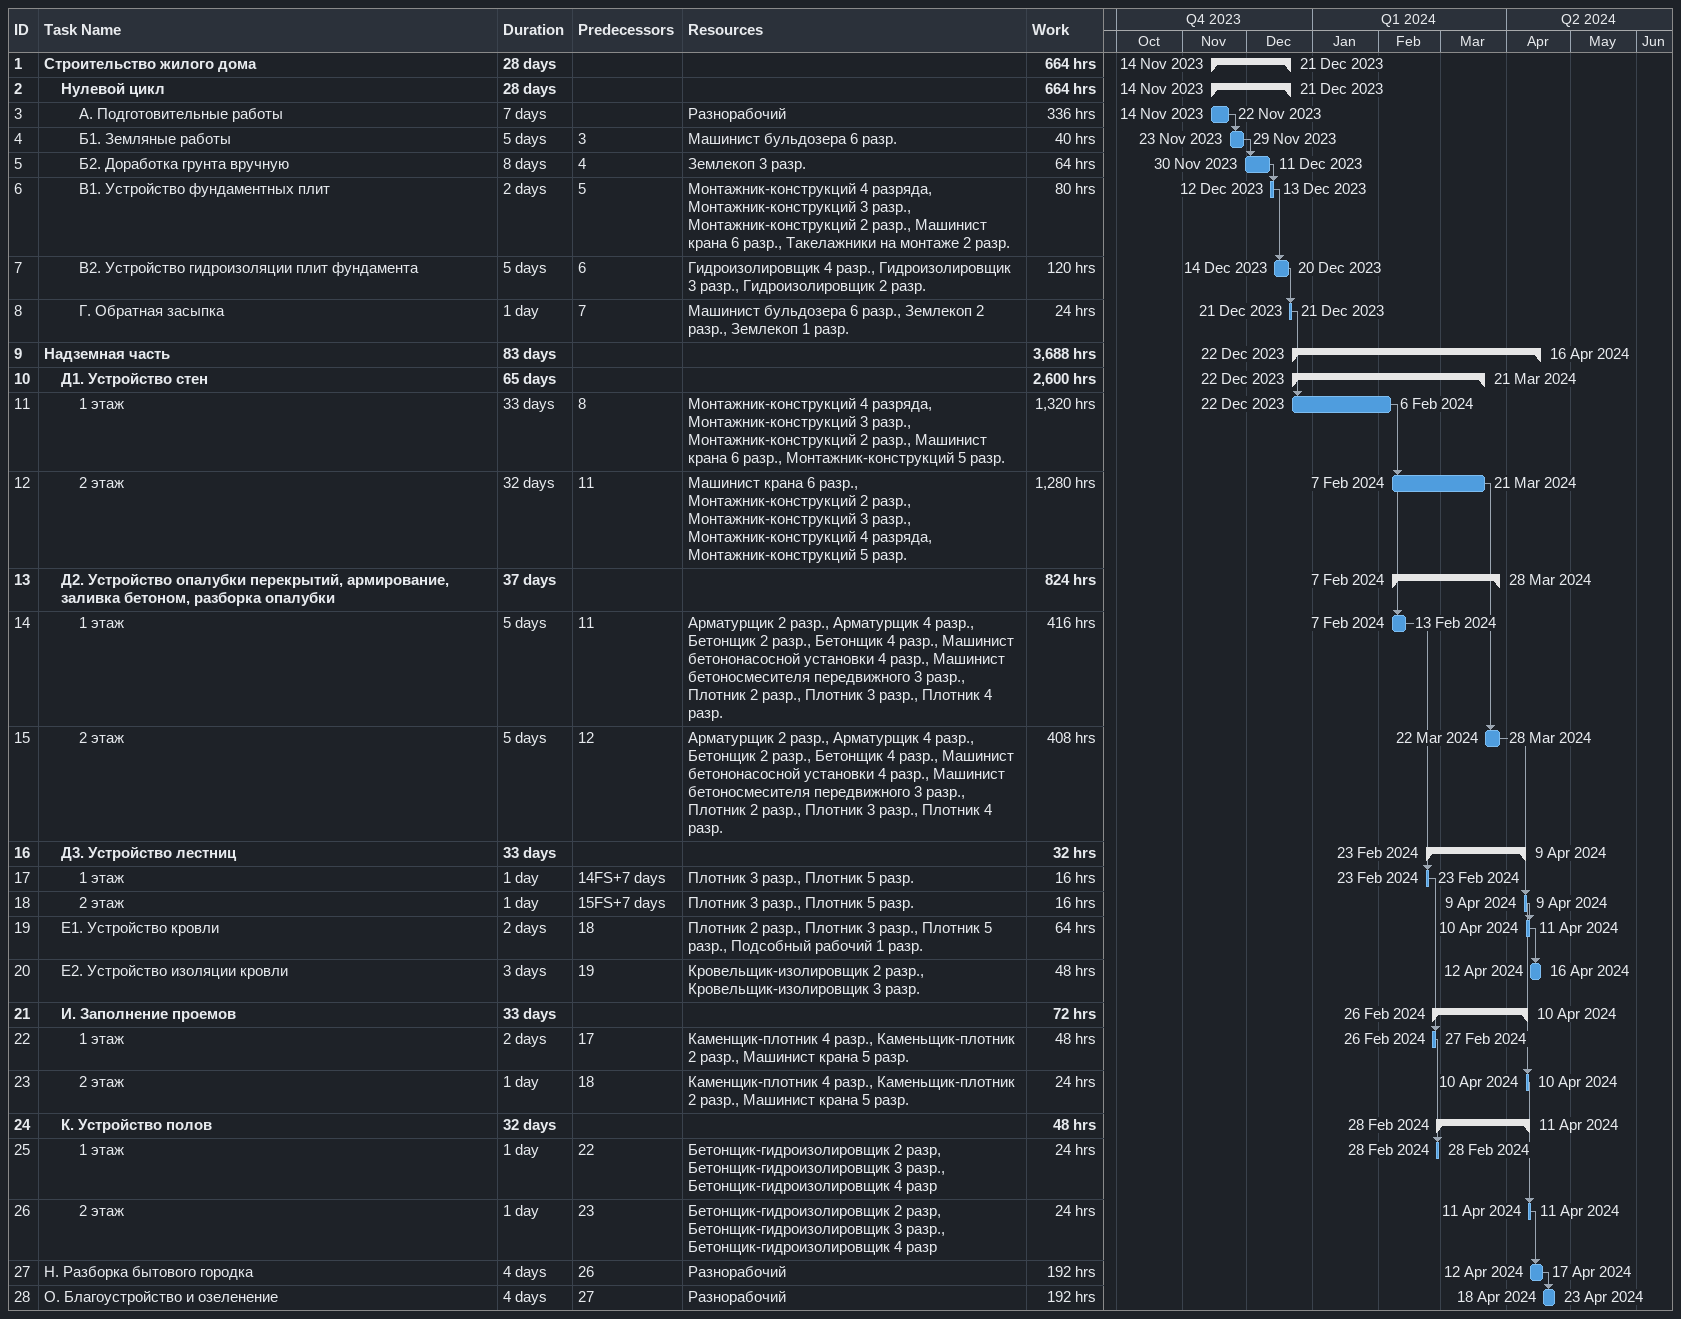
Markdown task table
| ID | Level | Task | Duration | Start | Finish | Predecessors | Resources | Work (h) |
|---|---|---|---|---|---|---|---|---|
| 1 | 1 | **Строительство жилого дома** | 28d | 2023-11-14 | 2023-12-21 |  |  | 664 |
| 2 | 2 | **Нулевой цикл** | 28d | 2023-11-14 | 2023-12-21 |  |  | 664 |
| 3 | 3 | А. Подготовительные работы | 7d | 2023-11-14 | 2023-11-22 |  | Разнорабочий | 336 |
| 4 | 3 | Б1. Земляные работы | 5d | 2023-11-23 | 2023-11-29 | 3 | Машинист бульдозера 6 разр. | 40 |
| 5 | 3 | Б2. Доработка грунта вручную | 8d | 2023-11-30 | 2023-12-11 | 4 | Землекоп 3 разр. | 64 |
| 6 | 3 | В1. Устройство фундаментных плит | 2d | 2023-12-12 | 2023-12-13 | 5 | Монтажник-конструкций 4 разряда, Монтажник-конструкций 3 разр., Монтажник-конструкций 2 разр., Машинист крана 6 разр., Такелажники на монтаже 2 разр. | 80 |
| 7 | 3 | В2. Устройство гидроизоляции плит фундамента | 5d | 2023-12-14 | 2023-12-20 | 6 | Гидроизолировщик 4 разр., Гидроизолировщик 3 разр., Гидроизолировщик 2 разр. | 120 |
| 8 | 3 | Г. Обратная засыпка | 1d | 2023-12-21 | 2023-12-21 | 7 | Машинист бульдозера 6 разр., Землекоп 2 разр., Землекоп 1 разр. | 24 |
| 9 | 1 | **Надземная часть** | 83d | 2023-12-22 | 2024-04-16 |  |  | 3688 |
| 10 | 2 | **Д1. Устройство стен** | 65d | 2023-12-22 | 2024-03-21 |  |  | 2600 |
| 11 | 3 | 1 этаж | 33d | 2023-12-22 | 2024-02-06 | 8 | Монтажник-конструкций 4 разряда, Монтажник-конструкций 3 разр., Монтажник-конструкций 2 разр., Машинист крана 6 разр., Монтажник-конструкций 5 разр. | 1320 |
| 12 | 3 | 2 этаж | 32d | 2024-02-07 | 2024-03-21 | 11 | Машинист крана 6 разр., Монтажник-конструкций 2 разр., Монтажник-конструкций 3 разр., Монтажник-конструкций 4 разряда, Монтажник-конструкций 5 разр. | 1280 |
| 13 | 2 | **Д2. Устройство опалубки перекрытий, армирование, заливка бетоном, разборка опалубки** | 37d | 2024-02-07 | 2024-03-28 |  |  | 824 |
| 14 | 3 | 1 этаж | 5d | 2024-02-07 | 2024-02-13 | 11 | Арматурщик 2 разр., Арматурщик 4 разр., Бетонщик 2 разр., Бетонщик 4 разр., Машинист бетононасосной установки 4 разр., Машинист бетоносмесителя передвижного 3 разр., Плотник 2 разр., Плотник 3 разр., Плотник 4 разр. | 416 |
| 15 | 3 | 2 этаж | 5d | 2024-03-22 | 2024-03-28 | 12 | Арматурщик 2 разр., Арматурщик 4 разр., Бетонщик 2 разр., Бетонщик 4 разр., Машинист бетононасосной установки 4 разр., Машинист бетоносмесителя передвижного 3 разр., Плотник 2 разр., Плотник 3 разр., Плотник 4 разр. | 408 |
| 16 | 2 | **Д3. Устройство лестниц** | 33d | 2024-02-23 | 2024-04-09 |  |  | 32 |
| 17 | 3 | 1 этаж | 1d | 2024-02-23 | 2024-02-23 | 14FS+7d | Плотник 3 разр., Плотник 5 разр. | 16 |
| 18 | 3 | 2 этаж | 1d | 2024-04-09 | 2024-04-09 | 15FS+7d | Плотник 3 разр., Плотник 5 разр. | 16 |
| 19 | 2 | Е1. Устройство кровли | 2d | 2024-04-10 | 2024-04-11 | 18 | Плотник 2 разр., Плотник 3 разр., Плотник 5 разр., Подсобный рабочий 1 разр. | 64 |
| 20 | 2 | Е2. Устройство изоляции кровли | 3d | 2024-04-12 | 2024-04-16 | 19 | Кровельщик-изолировщик 2 разр., Кровельщик-изолировщик 3 разр. | 48 |
| 21 | 2 | **И. Заполнение проемов** | 33d | 2024-02-26 | 2024-04-10 |  |  | 72 |
| 22 | 3 | 1 этаж | 2d | 2024-02-26 | 2024-02-27 | 17 | Каменщик-плотник 4 разр., Каменьщик-плотник 2 разр., Машинист крана 5 разр. | 48 |
| 23 | 3 | 2 этаж | 1d | 2024-04-10 | 2024-04-10 | 18 | Каменщик-плотник 4 разр., Каменьщик-плотник 2 разр., Машинист крана 5 разр. | 24 |
| 24 | 2 | **К. Устройство полов** | 32d | 2024-02-28 | 2024-04-11 |  |  | 48 |
| 25 | 3 | 1 этаж | 1d | 2024-02-28 | 2024-02-28 | 22 | Бетонщик-гидроизолировщик 2 разр, Бетонщик-гидроизолировщик 3 разр., Бетонщик-гидроизолировщик 4 разр | 24 |
| 26 | 3 | 2 этаж | 1d | 2024-04-11 | 2024-04-11 | 23 | Бетонщик-гидроизолировщик 2 разр, Бетонщик-гидроизолировщик 3 разр., Бетонщик-гидроизолировщик 4 разр | 24 |
| 27 | 1 | Н. Разборка бытового городка | 4d | 2024-04-12 | 2024-04-17 | 26 | Разнорабочий | 192 |
| 28 | 1 | О. Благоустройство и озеленение | 4d | 2024-04-18 | 2024-04-23 | 27 | Разнорабочий | 192 |
